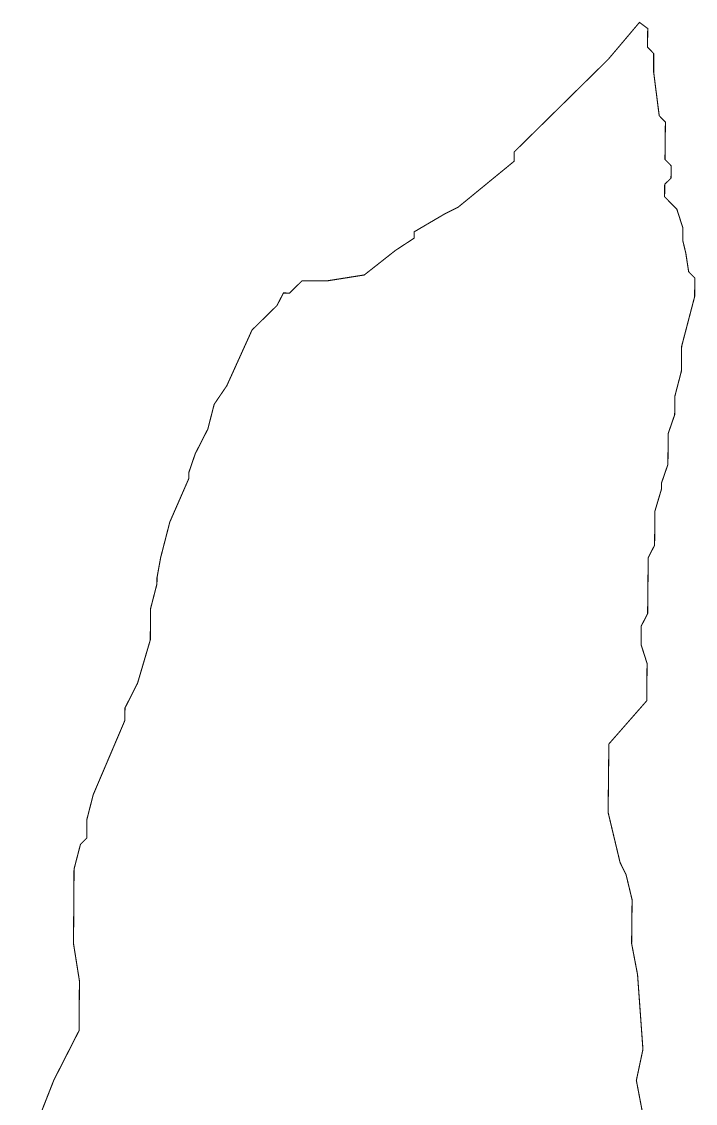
# Model space of a CAD drawing. Header units: metres. Extents: x 290684 to 293359, y 1988877 to 1992891.
# Drawn here: x 291919 to 293169, y 1990884 to 1992891 of the extents above; entities that cross this region are included whole.
import ezdxf

# ---------------------------------------------------------------- set-up
doc = ezdxf.new("R2010")
doc.units = ezdxf.units.M
doc.header["$MEASUREMENT"] = 0

msp = doc.modelspace()

# ---------------------------------------------------------------- linework, layer by layer
at = {"color": 6, "const_width": 2, "flags": 128}
for points in [[(292439.2, 1992410.7), (292485.3, 1992410.4), (292554.6, 1992421.4), (292612.5, 1992467), (292647.3, 1992489.8), (292647.3, 1992501.5), (292705.2, 1992535.5), (292728.4, 1992546.9), (292832.8, 1992632.5), (292832.9, 1992649.8), (293007.1, 1992821.4), (293065.2, 1992890.1), (293080.5, 1992878.7), (293080.1, 1992844.1), (293091.5, 1992832.4), (293091.5, 1992797.7), (293101.8, 1992716.8), (293113.3, 1992705.1), (293112.5, 1992635.8), (293123.9, 1992624.1), (293123.7, 1992601), (293112, 1992589.6), (293111.8, 1992566.5), (293134.6, 1992543.2), (293145.8, 1992508.4), (293145.5, 1992485.3), (293151.1, 1992462.1), (293156.4, 1992427.4), (293167.9, 1992415.7), (293167.5, 1992381.1), (293143.4, 1992288.9), (293142.9, 1992242.7), (293130.9, 1992196.7), (293130.5, 1992162), (293118.6, 1992127.5), (293117.9, 1992069.7), (293106, 1992035.2), (293105.9, 1992023.7), (293093.9, 1991983.4), (293093.2, 1991919.8), (293081.4, 1991896.9), (293080.3, 1991792.9), (293068.5, 1991770), (293068.2, 1991735.3), (293079.3, 1991700.5), (293078.6, 1991631.2), (293008.4, 1991551.1), (293007, 1991424.1), (293029.1, 1991331.4), (293040.4, 1991308.2), (293051.5, 1991261.9), (293050.6, 1991181), (293061.6, 1991123.1), (293071.6, 1990984.4), (293059.4, 1990926.8), (293070.4, 1990868.9)], [(291919.9, 1990777.9), (291978.6, 1990927.3), (292025.4, 1991019.2), (292026.1, 1991111.4), (292015.1, 1991180.6), (292016.1, 1991318.9), (292028, 1991364.9), (292039.6, 1991376.4), (292039.9, 1991411), (292051.7, 1991457), (292110.4, 1991594.8), (292110.6, 1991617.9), (292133.9, 1991663.8), (292157.6, 1991744.3), (292158, 1991801.9), (292169.9, 1991848), (292170, 1991859.5), (292176.7, 1991896.6), (292193.8, 1991963), (292229, 1992043.5), (292229.1, 1992055), (292240.9, 1992089.5), (292264.3, 1992135.4), (292276.1, 1992181.4), (292299.5, 1992215.8), (292346.3, 1992319.2), (292392.8, 1992364.9), (292404.5, 1992387.9), (292416, 1992387.8), (292439.2, 1992410.7)]]:
    msp.add_lwpolyline(points, dxfattribs=at)

doc.saveas('drawing.dxf')
